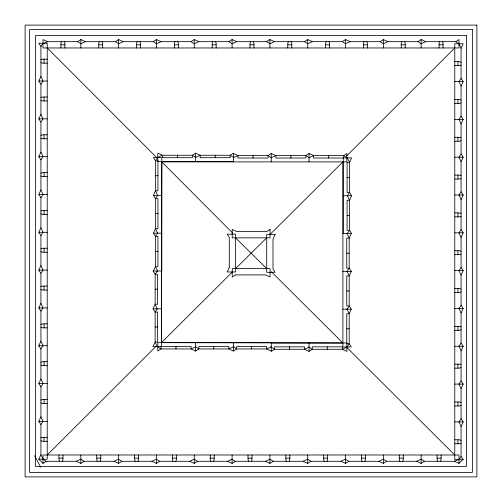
<?xml version="1.0" encoding="UTF-8"?>
<svg xmlns="http://www.w3.org/2000/svg" width="502" height="502" viewBox="0 0 502 502"><rect width="100%" height="100%" fill="white"/><g stroke="black" fill="none" stroke-linecap="round" stroke-linejoin="round"><path stroke-width="0.75" d="M233.424 157.691L237.992 155.595L268.024 155.595L271.237 153.493L275.805 155.595L305.837 155.595L309.05 153.493L313.618 155.595L343.65 155.595L346.863 153.493L346.863 161.895L161.788 161.895L161.449 342.646L342.891 342.979L271.387 271.77M161.512 330.134L161.449 342.646L232.552 271.814M61.539 41.66L60.905 43.235L60.905 47.96M99.352 41.66L98.718 43.235L98.718 47.96M137.165 41.66L136.538 43.235L136.538 47.96M174.978 41.66L174.351 43.235L174.351 47.96M212.792 41.66L212.164 43.235L212.164 47.96M62.323 461.288L62.957 459.713L62.957 454.988M250.605 41.66L249.977 43.235L249.977 47.96M100.136 461.288L100.77 459.713L100.77 454.988M288.418 41.66L287.79 43.235L287.79 47.96M137.95 461.288L138.583 459.713L138.583 454.988M326.237 41.66L325.603 43.235L325.603 47.96M175.763 461.288L176.397 459.713L176.397 454.988M364.05 41.66L363.417 43.235L363.417 47.96M213.582 461.288L214.21 459.713L214.21 454.988M401.864 41.66L401.23 43.235L401.23 47.96M251.395 461.288L252.023 459.713L252.023 454.988M439.677 41.66L439.043 43.235L439.043 47.96M289.208 461.288L289.836 459.713L289.836 454.988M327.022 461.288L327.649 459.713L327.649 454.988M364.835 461.288L365.462 459.713L365.462 454.988M402.648 461.288L403.282 459.713L403.282 454.988M440.461 461.288L441.095 459.713L441.095 454.988M38.823 81.048L40.926 76.48L40.926 46.441L38.823 43.235L47.226 43.235L47.226 459.186L38.823 459.186L40.926 454.617L40.926 424.585L38.823 421.373L40.926 416.804L40.926 386.766L38.823 383.559L40.926 378.991L40.926 348.953L38.823 345.746L40.926 341.178L40.926 311.14L38.823 307.933L40.926 303.365L40.926 273.326L38.823 270.12L40.926 265.552L40.926 235.513L38.823 232.3L40.926 227.739L40.926 197.7L38.823 194.487L40.926 189.925L40.926 159.887L38.823 156.674L40.926 152.106L40.926 122.074L38.823 118.861L40.926 114.293L40.926 84.261L38.823 81.048L47.226 81.048M153.38 271.005L155.482 266.443L155.482 236.404L153.38 233.192L155.482 228.63L155.482 198.591L153.38 195.378L155.482 190.81L155.482 160.778L153.38 157.565L161.788 157.565L161.788 271.005L153.047 271.005L155.143 274.217L155.143 304.256L153.047 308.824L155.143 312.031L155.143 342.069L153.047 346.637L161.449 346.637L161.449 271.005M347.428 157.904L349.53 162.472L349.53 192.504L351.632 195.717L349.53 200.285L349.53 230.324L351.632 233.53L342.891 233.53M351.293 233.53L349.191 238.099L349.191 268.137L351.293 271.344L349.191 275.912L349.191 305.95L351.293 309.157L349.191 313.725L349.191 343.763L351.293 346.97L342.891 346.97L342.891 161.895L269.725 234.779M461.074 48.324L463.177 43.762L454.774 43.762L454.774 459.713L463.177 459.713L461.074 456.5L461.074 426.462L458.979 421.9L461.074 418.687L461.074 388.648L458.979 384.086L461.074 380.874L461.074 350.835L458.979 346.267L461.074 343.061L461.074 313.022L458.979 308.454L461.074 305.247L461.074 275.209L458.979 270.641L461.074 267.434L461.074 237.396L463.177 232.828L461.074 229.621L461.074 199.583L458.979 195.014L461.074 191.802L461.074 161.769L458.979 157.201L461.074 153.988L461.074 123.956L458.979 119.388L461.074 116.175L461.074 86.137L458.979 81.575L461.074 78.362L461.074 48.324L458.979 43.762L455.766 41.66L425.727 41.66L421.159 39.558L417.953 41.66L387.914 41.66L383.346 43.762L380.139 41.66L350.101 41.66L345.533 43.762L342.326 41.66L312.288 41.66L307.72 43.762L304.513 41.66L274.475 41.66L269.907 43.762L266.694 41.66L236.662 41.66L232.093 43.762L228.881 41.66L198.848 41.66L194.28 43.762L191.067 41.66L161.035 41.66L156.467 43.762L153.254 41.66L123.216 41.66L118.654 43.762L115.441 41.66L85.403 41.66L80.841 43.762L77.628 41.66L47.59 41.66L43.021 43.762M461.074 86.137L463.177 81.575L461.074 78.362M461.074 123.956L463.177 119.388L461.074 116.175M461.074 161.769L463.177 157.201L461.074 153.988M461.074 199.583L463.177 195.014L461.074 191.802M461.074 275.209L463.177 270.641L461.074 267.434M461.074 313.022L463.177 308.454L461.074 305.247M461.074 350.835L463.177 346.267L461.074 343.061M461.074 388.648L463.177 384.086L461.074 380.874M461.074 426.462L463.177 421.9L461.074 418.687M40.926 46.441L43.021 43.235M40.926 84.261L43.021 81.048L40.926 76.48M40.926 122.074L43.021 118.861L40.926 114.293M40.926 159.887L43.021 156.674L40.926 152.106M40.926 197.7L43.021 194.487L40.926 189.925M40.926 235.513L43.021 232.3L40.926 227.739M40.926 273.326L43.021 270.12L40.926 265.552M40.926 311.14L43.021 307.933L40.926 303.365M40.926 348.953L43.021 345.746L40.926 341.178M40.926 386.766L43.021 383.559L40.926 378.991M40.926 424.585L43.021 421.373L40.926 416.804M461.074 229.621L458.979 232.828L461.074 237.396M458.979 459.713L461.074 456.5M157.797 195.171L155.482 198.591L157.923 198.591L157.923 228.63L155.482 228.63L157.584 233.192M157.797 232.984L155.482 236.404L157.923 236.404L157.923 266.443L155.482 266.443L157.584 271.005M157.459 270.798L155.143 274.217L157.584 274.217L157.584 304.256L155.143 304.256L157.245 308.824M157.459 308.611L155.143 312.031L157.584 312.031L157.584 342.069L155.143 342.069L157.245 346.637M347.221 195.931L349.53 192.504L347.089 192.504L347.089 162.472L349.53 162.472L351.632 157.904L343.23 157.904L343.205 233.637M347.221 233.744L349.53 230.324L347.089 230.324L347.089 200.285L349.53 200.285L347.428 195.717M346.882 271.557L349.191 268.137L346.756 268.137L346.756 238.099L349.191 238.099L347.089 233.53M346.882 309.37L349.191 305.95L346.756 305.95L346.756 275.912L349.191 275.912L347.089 271.344M266.7 237.848L235.589 268.601M47.226 454.988L155.739 346.612M346.518 156.078L454.774 47.96M38.823 459.186L43.021 463.39L46.234 461.288L76.273 461.288L80.841 463.39L84.047 461.288L114.086 461.288L118.654 463.39L121.86 461.288L151.899 461.288L156.467 463.39L159.674 461.288L189.712 461.288L194.28 463.39L197.487 461.288L227.525 461.288L232.093 463.39L235.306 461.288L265.338 461.288L269.907 463.39L273.119 461.288L303.152 461.288L307.72 463.39L310.933 461.288L340.965 461.288L345.533 463.39L348.746 461.288L378.784 461.288L383.346 463.39L386.559 461.288L416.597 461.288L421.159 463.39L424.372 461.288L454.41 461.288L458.979 463.39L463.177 459.186M77.628 41.66L80.841 39.558L85.403 41.66M115.441 41.66L118.654 39.558L123.216 41.66M153.254 41.66L156.467 39.558L161.035 41.66M191.067 41.66L194.28 39.558L198.848 41.66M228.881 41.66L232.093 39.558L236.662 41.66M266.694 41.66L269.907 39.558L274.475 41.66M304.513 41.66L307.72 39.558L312.288 41.66M342.326 41.66L345.533 39.558L350.101 41.66M233.424 161.895L233.424 153.154L230.211 155.256L200.172 155.256L195.611 153.154L192.398 155.256L162.359 155.256L157.797 157.358L155.482 160.778L157.923 160.778L157.923 190.81L155.482 190.81L157.584 195.378M380.139 41.66L383.346 39.558L387.914 41.66M455.766 41.66L458.979 39.558L458.979 47.96L43.021 47.96L43.021 39.558L47.59 41.66M309.069 347.183L304.501 349.285L274.462 349.285L271.256 351.387L271.256 342.646L157.81 342.646L157.81 351.049L161.023 348.946L191.061 348.946L195.623 351.049L198.836 348.946L228.874 348.946L233.443 351.049L236.649 348.946L266.688 348.946L271.256 351.049M271.042 346.97L274.462 349.285L274.462 346.844L304.501 346.844L304.501 349.285L309.069 351.387L312.275 349.285L342.314 349.285L346.882 347.183L349.191 343.763L346.756 343.763L346.756 313.725L349.191 313.725L347.089 309.157M425.727 41.66L421.159 43.762L417.953 41.66M195.611 157.358L200.172 155.256L200.172 157.691L230.211 157.691L230.211 155.256L233.631 157.565M271.237 157.691L275.805 155.595L275.805 158.03L305.837 158.03L305.837 155.595L309.257 157.904M309.05 157.691L313.618 155.595L313.618 158.03L343.65 158.03L343.65 155.595L347.077 157.904M195.623 346.844L191.061 348.946L191.061 346.505L161.023 346.505L161.023 348.946L157.603 346.637M233.443 346.844L228.874 348.946L228.874 346.505L198.836 346.505L198.836 348.946L195.416 346.637M271.256 346.844L266.688 348.946L266.688 346.505L236.649 346.505L236.649 348.946L233.229 346.637M76.273 461.288L80.841 459.186L84.047 461.288M114.086 461.288L118.654 459.186L121.86 461.288M151.899 461.288L156.467 459.186L159.674 461.288M189.712 461.288L194.28 459.186L197.487 461.288M227.525 461.288L232.093 459.186L235.306 461.288M265.338 461.288L269.907 459.186L273.119 461.288M303.152 461.288L307.72 459.186L310.933 461.288M340.965 461.288L345.533 459.186L348.746 461.288M378.784 461.288L383.346 459.186L386.559 461.288M416.597 461.288L421.159 459.186L424.372 461.288M454.41 461.288L458.979 459.186M40.926 59.801L42.501 59.173L47.226 59.173M40.926 97.614L42.501 96.986L47.226 96.986M40.926 135.433L42.501 134.8L47.226 134.8M40.926 173.246L42.501 172.613L47.226 172.613M40.926 211.06L42.501 210.426L47.226 210.426M461.074 65.003L459.499 65.636L454.774 65.636M40.926 248.873L42.501 248.239L47.226 248.239M461.074 102.816L459.499 103.45L454.774 103.45M40.926 286.686L42.501 286.058L47.226 286.058M461.074 140.629L459.499 141.263L454.774 141.263M40.926 324.499L42.501 323.872L47.226 323.872M461.074 178.448L459.499 179.076L454.774 179.076M40.926 362.312L42.501 361.685L47.226 361.685M461.074 216.262L459.499 216.889L454.774 216.889M40.926 400.125L42.501 399.498L47.226 399.498M461.074 254.075L459.499 254.702L454.774 254.702M40.926 437.939L42.501 437.311L47.226 437.311M461.074 291.888L459.499 292.515L454.774 292.515M461.074 329.701L459.499 330.329L454.774 330.329M461.074 367.514L459.499 368.148L454.774 368.148M461.074 405.327L459.499 405.961L454.774 405.961M461.074 443.14L459.499 443.774L454.774 443.774M60.905 44.81L64.896 44.81M98.718 44.81L102.715 44.81M136.538 44.81L140.529 44.81M174.351 44.81L178.342 44.81M212.164 44.81L216.155 44.81M249.977 44.81L253.968 44.81M287.79 44.81L291.781 44.81M325.603 44.81L329.594 44.81M363.417 44.81L367.408 44.81M401.23 44.81L405.221 44.81M439.043 44.81L443.04 44.81M454.774 61.646L459.499 61.646L461.074 62.273M47.226 63.164L42.501 63.164L40.926 62.537M454.774 81.575L463.177 81.575M454.774 99.459L459.499 99.459L461.074 100.086M47.226 100.977L42.501 100.977L40.926 100.35M38.823 118.861L47.226 118.861M454.774 119.388L463.177 119.388M454.774 137.272L459.499 137.272L461.074 137.899M47.226 138.79L42.501 138.79L40.926 138.163M38.823 156.674L47.226 156.674M454.774 157.201L463.177 157.201M157.797 161.556L233.424 161.556M454.774 175.085L459.499 175.085L461.074 175.713M155.482 175.731L157.923 175.731M47.226 176.604L42.501 176.604L40.926 175.976M347.089 177.551L349.53 177.551M38.823 194.487L47.226 194.487M454.774 195.014L463.177 195.014M153.38 195.378L161.788 195.378M343.23 195.717L351.632 195.717M454.774 212.898L459.499 212.898L461.074 213.526M155.482 213.545L157.923 213.545M47.226 214.417L42.501 214.417L40.926 213.789M347.089 215.364L349.53 215.364M38.823 232.3L47.226 232.3M454.774 232.828L463.177 232.828M153.38 233.192L161.788 233.192M454.774 250.711L459.499 250.711L461.074 251.345M155.482 251.358L157.923 251.358M47.226 252.236L42.501 252.236L40.926 251.602M346.756 253.177L349.191 253.177M38.823 270.12L47.226 270.12M454.774 270.641L463.177 270.641M342.891 271.344L351.293 271.344M454.774 288.524L459.499 288.524L461.074 289.158M155.143 289.177L157.584 289.177M47.226 290.049L42.501 290.049L40.926 289.416M346.756 290.991L349.191 290.991M38.823 307.933L47.226 307.933M454.774 308.454L463.177 308.454M153.047 308.824L161.449 308.824M342.891 309.157L351.293 309.157M454.774 326.338L459.499 326.338L461.074 326.971M155.143 326.99L157.584 326.99M47.226 327.862L42.501 327.862L40.926 327.229M346.756 328.804L349.191 328.804M271.256 342.979L346.882 342.979L346.882 351.387L342.314 349.285L342.314 346.844L312.275 346.844L312.275 349.285L308.855 346.97M38.823 345.746L47.226 345.746M454.774 346.267L463.177 346.267M454.774 364.151L459.499 364.151L461.074 364.785M47.226 365.676L42.501 365.676L40.926 365.042M38.823 383.559L47.226 383.559M454.774 384.086L463.177 384.086M454.774 401.97L459.499 401.97L461.074 402.598M47.226 403.489L42.501 403.489L40.926 402.861M38.823 421.373L47.226 421.373M454.774 421.9L463.177 421.9M454.774 439.783L459.499 439.783L461.074 440.411M47.226 441.302L42.501 441.302L40.926 440.674M58.96 458.138L62.957 458.138M96.779 458.138L100.77 458.138M134.592 458.138L138.583 458.138M172.406 458.138L176.397 458.138M210.219 458.138L214.21 458.138M248.032 458.138L252.023 458.138M285.845 458.138L289.836 458.138M323.658 458.138L327.649 458.138M361.471 458.138L365.462 458.138M399.285 458.138L403.282 458.138M437.104 458.138L441.095 458.138M233.424 153.493L237.992 155.595L237.992 158.03L268.024 158.03L268.024 155.595L271.444 157.904M46.234 461.288L43.021 459.186L40.926 454.617M195.818 157.565L192.398 155.256L192.398 157.691L162.359 157.691L162.359 155.256L157.797 153.154L157.797 160.86M235.589 237.848L266.7 268.601M346.537 347.164L454.774 454.988M47.226 47.96L156.844 157.722M161.788 161.895L232.621 233.003M34.556 455.634L40.681 467.218M442.406 41.66L443.04 43.235L443.04 47.96M404.593 41.66L405.221 43.235L405.221 47.96M366.78 41.66L367.408 43.235L367.408 47.96M328.967 41.66L329.594 43.235L329.594 47.96M291.154 41.66L291.781 43.235L291.781 47.96M437.731 461.288L437.104 459.713L437.104 454.988M253.341 41.66L253.968 43.235L253.968 47.96M399.918 461.288L399.285 459.713L399.285 454.988M215.521 41.66L216.155 43.235L216.155 47.96M362.105 461.288L361.471 459.713L361.471 454.988M177.708 41.66L178.342 43.235L178.342 47.96M324.292 461.288L323.658 459.713L323.658 454.988M139.895 41.66L140.529 43.235L140.529 47.96M286.479 461.288L285.845 459.713L285.845 454.988M102.082 41.66L102.715 43.235L102.715 47.96M248.659 461.288L248.032 459.713L248.032 454.988M64.269 41.66L64.896 43.235L64.896 47.96M210.846 461.288L210.219 459.713L210.219 454.988M173.033 461.288L172.406 459.713L172.406 454.988M135.22 461.288L134.592 459.713L134.592 454.988M97.407 461.288L96.779 459.713L96.779 454.988M59.594 461.288L58.96 459.713L58.96 454.988M458.979 463.39L458.979 454.988L43.021 454.988L43.021 463.39M457.924 61.646L457.924 65.636M457.924 99.459L457.924 103.45M457.924 137.272L457.924 141.263M457.924 175.085L457.924 179.076M457.924 212.898L457.924 216.889M457.924 250.711L457.924 254.702M457.924 288.524L457.924 292.515M457.924 326.338L457.924 330.329M457.924 364.151L457.924 368.148M457.924 401.97L457.924 405.961M457.924 439.783L457.924 443.774M421.159 39.558L421.159 47.96M421.159 454.988L421.159 463.39M383.346 39.558L383.346 47.96M383.346 454.988L383.346 463.39M345.533 39.558L345.533 47.96M345.533 454.988L345.533 463.39M328.697 155.595L328.697 158.03M327.235 346.844L327.235 349.285M309.05 153.493L309.05 161.895M309.069 342.979L309.069 351.387M307.72 39.558L307.72 47.96M307.72 454.988L307.72 463.39M290.884 155.595L290.884 158.03M289.422 346.844L289.422 349.285M271.237 153.493L271.237 161.895M269.907 39.558L269.907 47.96M269.907 454.988L269.907 463.39M253.071 155.595L253.071 158.03M251.609 346.505L251.609 348.946M233.443 342.646L233.443 351.049M232.093 39.558L232.093 47.96M232.093 454.988L232.093 463.39M215.258 155.256L215.258 157.691M213.796 346.505L213.796 348.946M195.611 153.154L195.611 161.556M195.623 342.646L195.623 351.049M194.28 39.558L194.28 47.96M194.28 454.988L194.28 463.39M177.438 155.256L177.438 157.691M175.976 346.505L175.976 348.946M156.467 39.558L156.467 47.96M156.467 454.988L156.467 463.39M118.654 39.558L118.654 47.96M118.654 454.988L118.654 463.39M80.841 39.558L80.841 47.96M80.841 454.988L80.841 463.39M44.076 59.173L44.076 63.164M44.076 96.986L44.076 100.977M44.076 134.8L44.076 138.79M44.076 172.613L44.076 176.604M44.076 210.426L44.076 214.417M44.076 248.239L44.076 252.236M44.076 286.058L44.076 290.049M44.076 323.872L44.076 327.862M44.076 361.685L44.076 365.676M44.076 399.498L44.076 403.489M44.076 437.311L44.076 441.302M229.288 267.397L227.186 271.965L235.589 271.965L235.589 234.152L227.186 234.152L229.288 237.358L229.288 267.397M275.102 234.484L273 239.052L273 269.091L275.102 272.304L266.7 272.304L266.7 234.484L275.102 234.484M270.045 229.445L266.832 231.547L236.793 231.547L232.231 229.445L232.231 237.848L270.045 237.848L270.045 229.445M235.457 274.901L232.244 277.004L232.244 268.601L270.057 268.601L270.057 277.004L265.495 274.901L235.457 274.901M476.9 25.1L25.1 25.1L25.1 476.9L476.9 476.9L476.9 25.1M472.376 29.624L29.624 29.624L29.624 472.376L472.376 472.376L472.376 29.624M466.496 35.504L35.504 35.504L35.504 466.496L466.496 466.496L466.496 35.504"/></g></svg>
